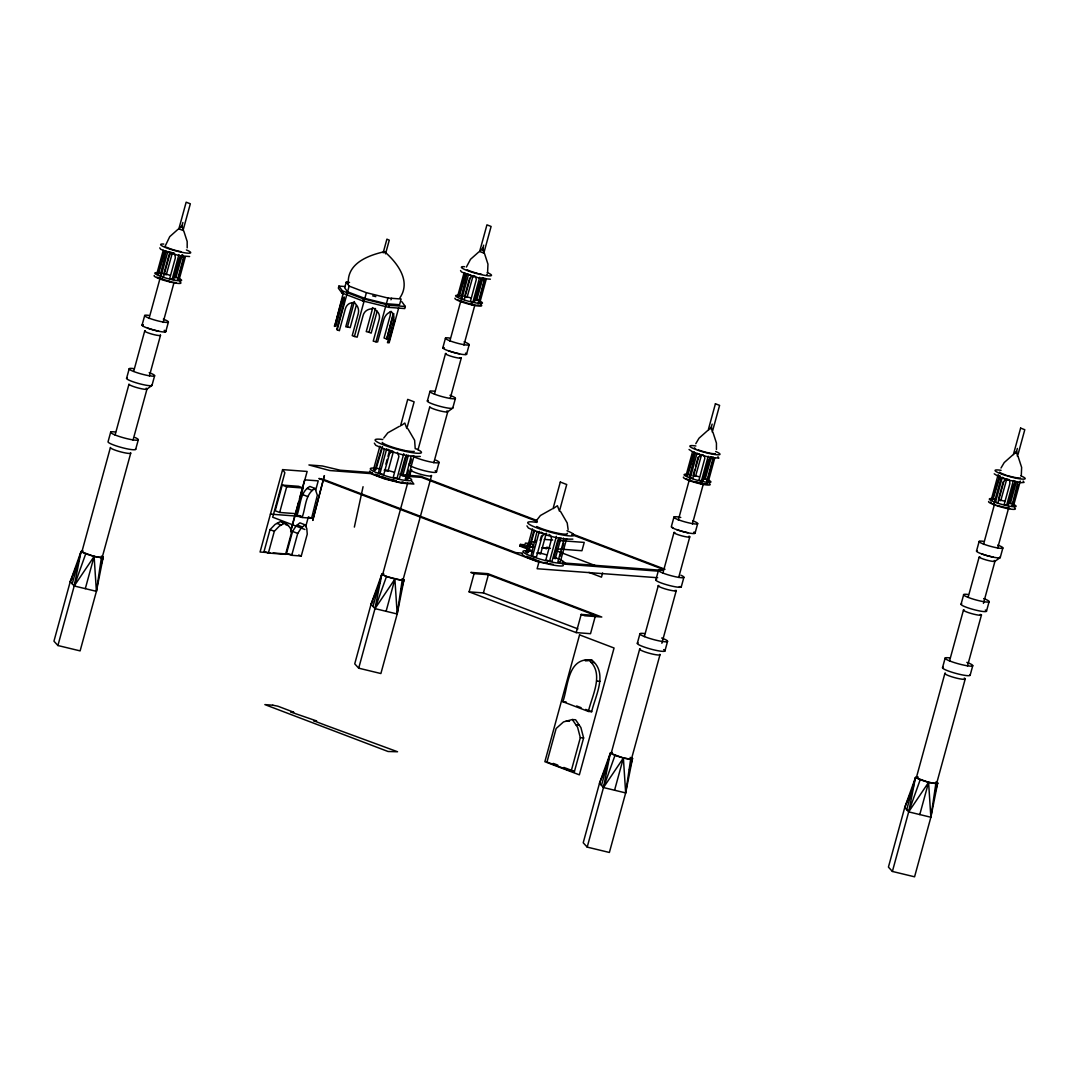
<?xml version="1.0" encoding="UTF-8"?>
<svg xmlns="http://www.w3.org/2000/svg" width="1079" height="1079" viewBox="0 0 1079 1079"><rect width="100%" height="100%" fill="white"/><g stroke="black" fill="none" stroke-linecap="round" stroke-linejoin="round"><path stroke-width="1.5" d="M588.392 711.439C591.966 695.591 605.009 672.945 588.419 659.768C567.23 659.701 568.04 687.741 562.833 701.714L588.392 711.439L591.683 711.695C595.257 695.834 608.286 673.188 591.71 660.011L588.419 659.768M485.024 278.193L478.914 301.972L479.845 302.565L486.184 279.38M713.502 457.118L713.084 460.086M348.315 283.71C346.939 263.168 368.492 255.251 384.812 251.609L385.54 253.821L389.276 240.172L386.902 239.147L383.166 252.81L384.812 251.609M78.457 561.633L70.243 581.635L74.208 585.978L96.409 591.332L101.386 557.708L103.22 556.966L96.409 591.332L80.116 650.893L57.915 645.525L53.95 641.196L70.243 581.635L81.033 551.598L82.881 550.856M377.34 588.891L371.028 604.294L374.993 608.623L397.18 613.991L402.157 580.367L404.005 579.612L397.18 613.991L380.887 673.539L358.7 668.184L354.735 663.841L371.028 604.294L381.818 574.257L383.665 573.502M607.086 764.741L599.506 783.219L603.485 787.549L625.672 792.917L630.649 759.292L632.496 758.537L625.672 792.917L609.379 852.464L587.192 847.109L583.213 842.766L599.506 783.219L610.296 753.182L612.144 752.427M910.393 793.699L904.715 807.551L908.68 811.88L930.867 817.248L935.844 783.624L937.691 782.882L930.867 817.248L914.574 876.809L892.387 871.441L888.422 867.098L904.715 807.551L915.505 777.514L917.352 776.772M415.226 448.756L414.619 440.286L407.929 428.795M487.6 272.367L487.951 264.139L484.484 253.444M1021.287 475.637L1021.638 467.409L1018.171 456.714M101.386 557.708L94.116 556.454L81.033 551.598L74.208 585.978L57.915 645.525M402.157 580.367L386.471 576.577L381.818 574.257L374.993 608.623L358.7 668.184M630.649 759.292L623.379 758.038L610.296 753.182L603.485 787.549L587.192 847.109M935.844 783.624L928.587 782.369L915.505 777.514L908.68 811.88L892.387 871.441M354.357 527.091L363.057 486.723M184.064 257.476L178.129 279.313L179.06 279.906L185.399 256.735M165.127 246.228L169.754 236.638L178.089 229.234M110.692 432.126L108.075 441.675A14.337 1.969 15.3 0 0 122.507 447.758A14.337 1.969 15.3 0 0 135.482 448.837M126.607 378.257L129.224 368.694M142.091 325.035L144.707 315.473M164.615 250.746L157.831 274.093L156.9 273.5L163.239 250.315M72.226 583.806L81.033 551.598M81.977 551.436L110.422 447.475A10.547 1.457 15.3 0 0 121.023 451.953A10.547 1.457 15.3 0 0 130.586 452.748M115.062 435.066L129.021 384.07A9.333 1.281 15.3 0 0 139.582 388.332A9.333 1.281 15.3 0 0 146.151 388.211M133.661 371.419L144.734 330.916M149.05 318.494L160.312 277.357M172.532 252.958L170.172 254.226L169.228 256.06L163.536 276.871L161.068 276.157L167.838 251.434M169.295 253.97L163.806 274.053L166.274 274.767L172.343 252.985M181.555 227.372L182.877 222.53M183.039 230.447L190.336 203.796L186.154 202.191L178.871 228.856L183.025 230.447L182.135 225.43L178.925 228.869M85.308 588.648L94.116 556.454L96.409 591.332M174.758 254.024L175.378 257.827L169.686 278.638L172.154 279.353L178.912 254.631M180.8 255.629L174.892 277.263L175.823 277.842L182.203 255.183M163.118 322.446L173.935 282.887M149.428 375.843L160.501 335.34M133.027 440.097L146.973 389.114L151.991 385.378L154.607 375.816M102.276 557.128L130.721 453.18M101.021 565.018L103.22 556.966L102.087 560.122M165.761 331.671L168.378 322.122M135.657 449.417L138.274 439.868M290.642 531.745L307.137 471.456L282.604 469.621L260.066 552.016L269.885 552.745M270.02 529.641L264.072 551.409L268.374 553.041L285.571 554.336L291.532 532.567C291.29 526.781 286.002 522.749 280.823 521.373L275.118 524.394L270.02 529.641L274.322 531.273L279.421 526.026L285.126 523.005M282.226 485.091L275.199 510.758L279.663 512.458L296.091 513.685L303.118 488.018L298.654 486.319L282.226 485.091L286.69 486.791L303.118 488.018M345.307 286.569L338.914 286.097L338.347 288.174L341.854 292.948L362.746 300.906L388.804 307.367L404.76 308.567L405.326 306.49L401.833 301.702M268.374 553.041L274.322 531.273M279.663 512.458L286.69 486.791M341.854 292.948L342.421 290.871L338.914 286.097M398.69 307.893L389.141 342.798L387.469 342.677L393.457 320.787A8.389 4.788 -69.2 0 0 392.904 313.665L391.07 311.345L387.981 313.301A8.389 4.788 -69.2 0 0 383.625 320.058L377.637 341.949L375.964 341.814L373.226 341.139L379.215 319.249A8.389 8.187 -36.2 0 0 377.097 311.305L373.739 308.189L369.072 309.322A8.389 8.187 -36.2 0 0 363.164 315.257L357.162 337.161L354.425 336.473L352.226 335.636L358.215 313.746A8.389 6.784 -85.7 0 0 356.893 305.573L354.33 302.241L350.459 303.132A8.389 6.784 -85.7 0 0 345.347 308.85L339.359 330.74L336.783 329.392L342.771 307.502A8.389 1.416 -76.1 0 0 344.134 299.827L344.188 296.968L343.055 298.357A8.389 1.416 -76.1 0 0 340.613 304.561L334.625 326.451L343.378 292.625M346.238 282.158L344.687 287.864L347.573 291.816L364.85 298.384L386.376 303.738L399.567 304.723L401.118 299.018L387.941 298.033L366.401 292.692L349.137 286.11L346.238 282.158L349.542 282.415M337.161 329.904L349.137 286.11M290.858 530.234L298.6 501.951M299.463 498.795L304.642 479.845L318.224 480.856L315.634 490.338M352.159 302.835A8.389 4.788 -69.2 0 1 351.754 304.912L345.766 326.802L347.451 326.937L354.398 301.54M292.557 531.407L286.569 553.284L291.735 555.307L301.257 556.022L307.245 534.145L306.773 528.44L305.06 524.853L299.895 522.829L296.051 526.012L292.557 531.407L297.723 533.431L301.216 528.036L305.06 524.853M296.914 515.465C300.69 505.862 299.692 492.267 309.848 486.427L315.014 488.45L317.347 495.234L311.602 518.203L302.08 517.488L296.914 515.465L300.097 515.695M356.178 305.721L350.189 327.611L347.451 326.937M291.735 555.307L297.723 533.431M302.08 517.488C305.856 507.885 304.858 494.29 315.014 488.45M362.746 300.906L363.313 298.829L342.421 290.871M354.425 336.473L366.401 292.692M305.748 526.485L308.351 516.962M377.164 311.224L371.176 333.114L368.978 332.278L375.492 308.473M375.964 341.814L387.941 298.033M388.804 307.367L389.371 305.29L405.326 306.49M393.848 313.652A8.389 1.416 -76.1 0 0 392.608 317.469L386.619 339.359L393.201 313.463M388.777 342.299L392.621 328.232M393.484 325.103L394.766 320.409M381.953 447.057L374.979 470.282L373.55 469.378L379.889 446.193M392.756 451.049L389.465 453.746L383.773 474.544L379.97 473.452L386.741 448.729M385.877 464.037L387.145 459.411M387.981 456.309L389.249 451.683M393.242 452.114L387.981 471.321L384.178 470.228M397.477 452.425L398.92 456.471L393.228 477.282L397.032 478.375L403.789 453.652M408.361 455.244L402.669 476.055L401.24 475.151L406.729 455.068L405.097 457.766L399.405 478.563L397.032 478.375M406.662 476.716L408.415 470.323M410.168 463.916L411.477 459.114M427.392 400.902L429.995 391.353M442.862 347.681L445.479 338.132M465.386 273.392L458.602 296.738L457.671 296.145L464.01 272.974M373.01 606.452L381.818 574.257M411.126 456.255L405.286 479.036L407.66 479.224L413.999 456.053M382.762 574.082L407.646 483.122M408.981 478.253L411.207 470.134M418.032 449.741L429.793 406.729A9.333 1.281 15.3 0 0 440.367 410.978A9.333 1.281 15.3 0 0 446.935 410.87M434.432 394.078L445.519 353.575M449.835 341.153L461.084 300.016M473.317 275.604L470.957 276.885L470.012 278.706L464.321 299.517L461.852 298.802L468.61 274.079M469.662 278.166L464.577 296.698L467.059 297.413L473.128 275.631M479.642 251.501L486.939 224.85L491.107 226.455L483.824 253.106L479.642 251.501L482.906 248.089L483.81 253.093M482.326 250.018L483.662 245.176M386.093 611.307L394.901 579.099L397.18 613.991M474.153 275.698L475.542 276.669L476.325 279.448L470.457 301.297L472.939 302.012L479.696 277.276M481.585 278.274L475.664 299.908L476.594 300.501L482.974 277.842M463.889 345.091L474.72 305.532M450.199 398.488L461.286 357.999M433.798 462.756L447.758 411.76L452.775 408.024L455.392 398.475M403.06 579.787L431.492 475.826M400.916 590.887L404.005 579.612L401.739 585.937M466.546 354.33L469.163 344.767M436.429 472.062L439.045 462.513M469.109 591.858L474.086 573.637L488.396 574.702L595.5 615.475L590.523 633.697L576.213 632.618L469.109 591.858L483.405 592.924L577.912 628.895M483.405 592.924L488.396 574.702M532.446 550.883L519.903 546.095L520.348 544.436L524.947 544.774L525.406 543.115L530.005 543.452M534.051 530.355L527.591 552.961L526.161 552.057L532.5 528.872M535.737 540.485L535.278 542.144L530.463 541.793L533.309 545.691L532.864 547.35L526.835 545.057L526.377 546.729L520.348 544.436M546.608 533.673L544.207 534.065L542.076 536.425L536.384 557.236L532.581 556.13L539.338 531.407M540.161 540.539L541.429 535.899M546.284 533.188L540.592 553.999L536.789 552.907M550.897 536.007L551.517 539.149L545.826 559.961L549.629 561.067L556.4 536.344M560.959 537.935L555.267 558.747L553.837 557.83L559.34 537.747L557.695 540.444L552.003 561.255L549.629 561.067M560.149 556.198L561.458 551.396M562.334 548.199L563.643 543.398M566.61 538.731L560.257 561.916L557.897 561.727L563.589 540.916L563.481 538.097M576.213 632.618L581.203 614.41L595.5 615.475M602.621 572.989L601.475 577.157L588.932 572.383M571.155 771.215L580.327 737.699L577.602 727.286L572.315 719.531L563.508 721.918L556.144 728.5L546.972 762.017L571.155 771.215L574.446 771.458L583.618 737.955L580.893 727.543L575.606 719.787L572.315 719.531M637.338 643.259L639.955 633.71M655.87 579.828L658.487 570.278M673.97 517.057L671.354 526.606A12.314 1.686 15.3 0 0 685.286 532.217A12.314 1.686 15.3 0 0 693.945 532.068M694.283 451.858L687.094 475.664L686.163 475.084L692.502 451.899M601.489 785.377L610.296 753.182M611.253 753.021L639.685 649.059M644.338 636.637L658.284 585.654M662.924 573.003L673.997 532.5M678.313 520.078L689.575 478.941M686.136 478.739L689.616 480.357L697.101 453.005M694.755 469.446L693.069 475.637L695.537 476.352L701.606 454.556M695.604 466.357L698.14 457.091M710.818 428.943L712.14 424.101M614.571 790.233L623.379 758.038L625.672 792.917M690.641 480.694L700.703 483.554L708.188 456.215M710.076 457.199L704.155 478.833L705.086 479.427L711.466 456.768M692.381 524.016L703.198 484.471M678.691 577.427L689.764 536.924M661.859 643.273L676.236 590.685M631.539 758.712L659.984 654.751M707.837 479.292L712.653 461.691M629.408 769.813L632.496 758.537L630.163 757.391M712.45 457.105L712.477 460.558L706.785 481.369L708.323 481.49L714.676 458.305M695.038 533.255L697.641 523.693M681.254 586.949L683.87 577.4M664.92 651.001L667.537 641.439M942.547 667.591L945.164 658.042M961.079 604.173L963.682 594.61M976.549 550.937L979.166 541.388M999.491 476.19L992.289 500.009L991.358 499.415L998.129 474.693L999.842 477.39L1007.017 479.764L1021.004 482.677L1024.065 482.434L1023.135 481.045M906.697 809.722L915.505 777.514M916.449 777.352L944.894 673.39M949.533 660.968L963.48 609.986M968.119 597.334L979.206 556.831A8.2 1.133 15.3 0 0 988.485 560.567A8.2 1.133 15.3 0 0 994.245 560.473M993.894 504.095L1000.3 480.668L1000.476 476.365M983.522 544.409L994.339 504.851M1007.004 478.874L1005.358 479.481L1003.699 481.962L998.008 502.774L995.539 502.059L1002.297 477.336L1007.017 479.764M998.695 498.417L1003.349 481.423M1016.013 453.288L1017.349 448.432M919.78 814.564L928.587 782.369L930.867 817.248M1008.595 479.332L1009.701 480.735L1009.836 483.743L1004.144 504.554L1006.626 505.269L1013.383 480.546L1014.759 481.693M1015.272 481.531L1009.351 503.165L1010.281 503.758L1016.297 481.962M997.576 548.361L1008.838 507.224M983.441 603.377L994.973 561.255L1000.233 557.587L1002.85 548.038M967.485 666.013L981.445 615.03M1013.033 503.623L1018.293 484.417M936.747 783.044L965.192 679.082M935.048 792.539L937.691 782.882L935.992 787.616M1017.875 482.084L1011.994 505.7L1013.532 505.822L1020.289 481.099M986.462 611.294L989.079 601.731M970.115 675.333L972.732 665.77M547.269 562.86L538.893 562.226L537.113 568.727L657.677 577.737M466.384 267.066L470.538 259.284L478.874 251.879M85.686 553.918L74.208 585.978L94.116 556.454M386.471 576.577L374.993 608.623L394.901 579.099M614.949 755.502L603.485 787.549L623.379 758.038M920.158 779.834L908.68 811.88L928.587 782.369M630.783 763.285L632.496 758.537M534.591 530.436L528.521 552.246L526.161 552.057M1006.815 478.887L1000.746 500.683L998.264 499.968M378.608 585.816L380.496 581.203M911.661 790.624L913.562 785.998M390.949 299.787L391.61 298.276M164.912 250.894L158.438 273.621L156.9 273.5M465.696 273.54L459.209 296.28L457.671 296.145M694.175 452.465L687.701 475.205L686.163 475.084M399.891 297.844C411.126 281.511 397.949 263.815 385.823 252.769M695.793 443.685L699.017 438.209L707.352 430.818M1001.002 468.016L1004.225 462.554L1012.561 455.149M382.546 446.841L375.924 469.567L373.55 469.378M999.909 476.014L992.896 499.537L991.358 499.415M70.243 581.635L72.05 578.951M371.028 604.294L372.835 601.61M383.746 438.02L387.82 432.827L399.297 426.38M536.344 520.698L540.431 515.506L551.895 509.072M710.535 456.957L708.647 460.247L702.955 481.059L698.949 480.222L704.816 458.373L704.493 456.404L702.631 454.637M1015.73 481.288L1013.855 484.579L1008.164 505.39L1006.626 505.269M401.59 425.301L404.827 423.049L406.823 428.484L414.134 401.833L407.714 399.378L400.511 426.057M181.838 255.022L179.384 258.663L173.692 279.474L172.154 279.353M482.61 277.667L480.168 281.322L474.477 302.133L472.939 302.012M700.959 454.704L698.504 457.631L692.799 478.442L690.331 477.727L689.4 477.134L695.442 452.587M585.344 660.874L591.71 660.011M189.594 256.532L180.301 255.777L172.559 253.848L160.69 249.289L159.759 247.9M490.379 279.178L481.072 278.436L473.33 276.494L461.475 271.948L460.544 270.559M420.257 456.444C404.922 456.957 389.667 451.521 375.789 445.317L374.346 443.172M572.868 539.122C557.519 539.635 542.265 534.199 528.4 528.009L526.957 525.864M334.261 325.952L335.947 326.074L341.935 304.184A8.389 4.788 -69.2 0 1 344.916 298.627M372.309 472.615L340.222 470.215L322.297 465.966L308.918 464.955L329.729 470.525L370.583 473.587L384.717 478.955L401.496 483.122L413.837 484.053L411.612 481.005M402.184 474.854L420.608 476.23L536.546 520.361M403.802 476.068L421.457 477.39L537.329 521.494M270.424 514.13L302.309 516.517M294.715 516.167L302.255 516.733M544.329 539.419L552.637 540.039M559.286 540.539L584.225 542.413L581.945 550.735L557.007 548.874M519.903 546.095L527.739 546.689M530.881 546.918L534.024 547.161M542.049 547.754L550.357 548.375M522.128 553.095L515.856 552.623L325.17 480.047L318.885 478.483L538.893 562.226M563.751 562.995L661.535 570.305M562.348 563.98L659.458 571.236M273.149 552.987L282.968 553.729M284.357 554.026L291.896 554.593M585.169 660.2L588.446 660.456M590.847 662.358L594.124 662.614M596.714 681.051L599.991 681.294M562.833 701.714L566.111 701.957M566.192 721.042L569.483 721.298M575.862 724.724L579.14 724.98M580.327 737.699L583.618 737.955M479.845 302.565L478.307 302.43L483.999 281.619L483.608 277.748M179.06 279.906L177.522 279.785L183.214 258.973L182.823 255.103M477.579 305.06L479.13 305.182M698.234 482.839L702.24 483.675M706.071 483.985L707.608 484.107L700.703 483.554M997.279 505.498L1007.449 508.02M473.465 304.831L476.851 305.357M172.68 282.172L176.066 282.711M1005.898 507.885L1009.647 508.479M402.076 481.908L403.438 482.124M548.914 563.683L553.244 564.371M372.619 295.862L375.856 296.644M363.313 298.829L389.371 305.29M368.978 332.278L366.24 331.604L372.228 309.7A8.389 8.187 -36.2 0 0 372.525 307.569M689.022 449.484L694.647 453.045L709.564 457.361L718.857 458.103L717.926 456.714M544.49 562.577L547.444 563.319M463.606 302.133L457.658 299.814M469.743 303.914L472.211 304.629L460.207 300.839M169.416 251.879L174.164 253.255M162.821 279.488L156.873 277.155M168.971 281.268L171.44 281.983L159.422 278.18M380.523 476.446L383.058 477.174M392.513 479.899L396.317 481.005L380.82 476.594M526.512 556.265L535.67 559.853M545.111 562.591L547.646 563.319M995.836 505.026L992.505 503.61M531.866 558.76L540.066 561.471M386.255 338.846L384.057 338.01L390.045 316.12A8.389 6.784 -85.7 0 0 390.274 311.791M572.585 534.078L665.028 569.267M571.789 534.604L663.464 569.496M549.926 548.334L546.851 547.161L546.392 548.82L542.602 547.39M556.076 550.668L596.067 565.895M562.253 562.226L566.961 564.02M474.086 573.637L470.822 572.396L487.843 573.664L601.799 617.04L584.764 615.758L581.203 614.41M304.925 529.492L272.704 517.219L284.869 472.71L282.604 469.621M285.315 524.448L288.187 525.54M277.006 523.396L281.309 525.028M576.645 705.976L581.149 707.689M585.668 709.402L591.683 711.695M553.284 763.406L557.816 765.132M563.858 767.439L574.446 771.458M307.218 488.45L312.384 490.473M302.619 494.587L307.785 496.61M309.026 517.192L311.602 518.203M297.238 524.947L302.403 526.97M298.667 555.011L301.257 556.022M999.842 477.39L994.231 473.816M375.249 474.207L379.255 476.068L377.825 475.165M173.368 253.052L174.124 253.417M388.197 449.444L394.037 452.317M540.808 532.122L546.635 535.009M469.797 274.686L473.33 276.494M698.275 453.612L701.822 455.419M169.012 252.027L172.559 253.848M1012.601 505.228L1013.532 505.822M994.609 501.479L995.539 502.059M461.852 298.802L460.922 298.209L466.951 273.661M707.392 480.897L708.323 481.49M688.685 479.764L689.616 480.357M161.068 276.157L160.137 275.563L166.179 251.016M532.581 556.13L531.151 555.226L537.072 531.327M406.23 478.321L407.66 479.224M379.97 473.452L378.54 472.548L384.475 448.648M549.049 534.388L550.088 535.103M280.823 521.373L282.86 523.059M990.643 502.032L991.345 503.07M560.54 511.473L567.217 522.978L568.12 529.56M712.976 432.382L716.443 443.064L716.443 449.444M183.713 230.798L187.18 241.494L187.18 247.86M567.311 533.242A16.967 2.333 15.3 0 1 556.13 532.837A16.967 2.333 15.3 0 1 536.735 526.512M566.988 530.747A24.021 3.304 15.3 0 1 566.704 535.629A24.021 3.304 15.3 0 1 533.12 526.323A24.021 3.304 15.3 0 1 536.978 522.425M553.837 557.142A21.405 2.94 15.3 0 1 561.04 563.359A21.405 2.94 15.3 0 1 531.677 556.332A21.405 2.94 15.3 0 1 527.348 550.803M528.494 550.924A21.405 2.94 15.3 0 1 532.729 551.544M538.812 552.799A21.405 2.94 15.3 0 1 546.527 554.808M563.346 565.585A21.405 2.94 15.3 0 1 539.986 561.903A21.405 2.94 15.3 0 1 522.438 553.756M414.269 451.373A16.967 2.333 15.3 0 1 406.392 450.739M404.976 450.469A16.967 2.333 15.3 0 1 382.195 442.43M416.062 448.783A24.021 3.304 15.3 0 1 413.392 452.856A24.021 3.304 15.3 0 1 380.874 443.806A24.021 3.304 15.3 0 1 382.775 439.517M399.837 473.978A21.405 2.94 15.3 0 1 408.981 480.681A21.405 2.94 15.3 0 1 379.498 473.816A21.405 2.94 15.3 0 1 374.75 468.124M375.897 468.232A21.405 2.94 15.3 0 1 380.118 468.852M384.717 469.77A21.405 2.94 15.3 0 1 393.916 472.13M410.748 482.906A21.405 2.94 15.3 0 1 387.374 479.224A21.405 2.94 15.3 0 1 369.841 471.078M465.467 353.143A12.314 1.686 15.3 0 1 455.257 352.9A12.314 1.686 15.3 0 1 443.536 347.411M464.105 341.827A12.314 1.686 15.3 0 1 466.438 345.01A12.314 1.686 15.3 0 1 448.945 340.438A12.314 1.686 15.3 0 1 449.66 338.051M452.627 407.498A13.204 1.807 15.3 0 1 439.005 406.055A13.204 1.807 15.3 0 1 428.093 400.619M449.97 395.319A13.204 1.807 15.3 0 1 452.479 398.731A13.204 1.807 15.3 0 1 433.704 393.835A13.204 1.807 15.3 0 1 434.486 391.272M461.192 357.662A8.2 1.133 15.3 0 1 452.735 356.758A8.2 1.133 15.3 0 1 445.951 353.386M431.357 475.394A10.547 1.457 15.3 0 1 420.473 474.247A10.547 1.457 15.3 0 1 411.76 469.904M402.13 578.762A10.547 1.457 15.3 0 1 393.376 578.56A10.547 1.457 15.3 0 1 383.328 573.853M435.835 460.167A14.337 1.969 15.3 0 1 432.719 462.365A14.337 1.969 15.3 0 1 412.731 456.161M435.174 470.687A14.337 1.969 15.3 0 1 428.525 471.631A14.337 1.969 15.3 0 1 410.114 465.71M409.022 464.914A14.337 1.969 15.3 0 1 409.629 464.024M472.669 303.995A7.31 0.998 15.3 0 1 471.118 303.725M460.436 357.756A7.31 0.998 15.3 0 1 460.032 357.918M465.845 353.696A11.721 1.605 15.3 0 1 465.346 354.425M459.519 353.804A11.721 1.605 15.3 0 1 456.7 353.184L453.746 352.415A11.721 1.605 15.3 0 1 448.244 350.635M443.563 348.315A11.721 1.605 15.3 0 1 444.062 347.586M477.781 273.432A11.033 1.511 15.3 0 1 467.167 269.79M487.182 272.582A15.619 2.145 15.3 0 1 487.465 275.738A15.619 2.145 15.3 0 1 466.641 270.33A15.619 2.145 15.3 0 1 464.59 266.715M477.309 300.056A13.919 1.915 15.3 0 1 478.402 303.334A13.919 1.915 15.3 0 1 458.265 297.696A13.919 1.915 15.3 0 1 462.459 295.902M464.01 296.212A13.919 1.915 15.3 0 1 470.916 297.939M480.762 304.615A13.919 1.915 15.3 0 1 469.918 304.413A13.919 1.915 15.3 0 1 455.001 298.182M481.679 274.295A11.033 1.511 15.3 0 1 479.13 273.756M487.101 274.174A11.033 1.511 15.3 0 1 486.804 274.7M1000.085 557.088A12.314 1.686 15.3 0 1 987.393 555.739A11.721 1.605 15.3 0 1 981.93 553.905M977.223 550.668A12.314 1.686 15.3 0 0 987.393 555.739L990.387 556.44A11.721 1.605 15.3 0 0 993.206 557.061M997.792 545.097A12.314 1.686 15.3 0 1 1000.125 548.28A12.314 1.686 15.3 0 1 982.632 543.708A12.314 1.686 15.3 0 1 983.347 541.321M985.302 610.026A13.204 1.807 15.3 0 1 974.35 609.756A13.204 1.807 15.3 0 1 961.78 603.876M983.657 598.575A13.204 1.807 15.3 0 1 986.166 602.001A13.204 1.807 15.3 0 1 967.391 597.092A13.204 1.807 15.3 0 1 968.173 594.529M980.245 614.383A8.2 1.133 15.3 0 1 980.339 614.72M964.262 678.071A10.547 1.457 15.3 0 1 955.508 677.868A10.547 1.457 15.3 0 1 945.46 673.161M935.817 782.032A10.547 1.457 15.3 0 1 930.921 782.72A10.547 1.457 15.3 0 1 917.379 778.364M916.57 777.77A10.547 1.457 15.3 0 1 918.242 777.096M966.851 662.358A14.337 1.969 15.3 0 1 969.562 666.067A14.337 1.969 15.3 0 1 949.183 660.739A14.337 1.969 15.3 0 1 950.019 657.961M969.954 674.753A14.337 1.969 15.3 0 1 955.158 673.188A14.337 1.969 15.3 0 1 943.316 667.281M980.137 557.371A7.31 0.998 15.3 0 1 980.056 557.074M999.667 557.425A11.721 1.605 15.3 0 1 999.033 557.681M981.337 614.652A9.333 1.281 15.3 0 1 971.693 613.627A9.333 1.281 15.3 0 1 963.992 609.783M1020.491 477.957A11.033 1.511 15.3 0 1 1007.435 475.569M1006.1 475.138A11.033 1.511 15.3 0 1 999.653 472.143M1020.869 475.852A15.619 2.145 15.3 0 1 1020.208 478.887A15.619 2.145 15.3 0 1 998.493 472.818A15.619 2.145 15.3 0 1 1001.083 470.323M1007.975 502.248A13.919 1.915 15.3 0 1 1013.95 506.752A13.919 1.915 15.3 0 1 993.53 501.641A13.919 1.915 15.3 0 1 994.649 498.916M1000.381 500.09A13.919 1.915 15.3 0 1 1004.603 501.209M1014.449 507.885A13.919 1.915 15.3 0 1 1003.605 507.683A13.919 1.915 15.3 0 1 988.688 501.438M692.597 520.752A12.314 1.686 15.3 0 1 694.229 523.868A12.314 1.686 15.3 0 1 676.088 518.783A12.314 1.686 15.3 0 1 680.755 517.434M681.105 586.423A13.204 1.807 15.3 0 1 667.483 584.98A13.204 1.807 15.3 0 1 656.585 579.544M680.916 575.242A13.204 1.807 15.3 0 1 679.392 577.481A13.204 1.807 15.3 0 1 661.44 572.436A13.204 1.807 15.3 0 1 662.965 570.198M689.049 536.128A8.2 1.133 15.3 0 1 682.252 535.966A8.2 1.133 15.3 0 1 674.442 532.311M675.144 590.388A8.2 1.133 15.3 0 1 674.699 590.564M659.849 654.333A10.547 1.457 15.3 0 1 648.965 653.173A10.547 1.457 15.3 0 1 640.238 648.83M630.622 757.701A10.547 1.457 15.3 0 1 625.726 758.389A10.547 1.457 15.3 0 1 612.171 754.032M611.375 753.439A10.547 1.457 15.3 0 1 611.82 752.791M661.656 638.013A14.337 1.969 15.3 0 1 664.367 641.722A14.337 1.969 15.3 0 1 643.988 636.408A14.337 1.969 15.3 0 1 644.824 633.616M663.652 649.612A14.337 1.969 15.3 0 1 651.77 649.342A14.337 1.969 15.3 0 1 638.121 642.949M702.389 483.055A7.31 0.998 15.3 0 1 701.148 482.92M697.843 482.273A7.31 0.998 15.3 0 1 696.009 481.787M674.941 533.026A7.31 0.998 15.3 0 1 674.861 532.743M679.837 586.558A11.721 1.605 15.3 0 1 679.204 586.814M694.336 532.621A11.721 1.605 15.3 0 1 693.837 533.35M687.997 532.729A11.721 1.605 15.3 0 1 685.178 532.109L682.238 531.34A11.721 1.605 15.3 0 1 676.722 529.573M672.945 527.901A11.721 1.605 15.3 0 1 672.055 527.24M676.128 590.321A9.333 1.281 15.3 0 1 666.498 589.296A9.333 1.281 15.3 0 1 658.783 585.452M698.396 449.93A11.033 1.511 15.3 0 0 706.273 452.357A11.033 1.511 15.3 0 0 715.296 453.625M695.645 448.716A11.033 1.511 15.3 0 1 694.39 447.798M715.674 451.508A15.619 2.145 15.3 0 1 715.013 454.542A15.619 2.145 15.3 0 1 693.284 448.486A15.619 2.145 15.3 0 1 695.874 445.991M705.787 478.982A13.919 1.915 15.3 0 1 706.893 482.259A13.919 1.915 15.3 0 1 686.757 476.635A13.919 1.915 15.3 0 1 690.938 474.841M693.797 475.421A13.919 1.915 15.3 0 1 699.394 476.864M709.254 483.554A13.919 1.915 15.3 0 1 698.396 483.352A13.919 1.915 15.3 0 1 683.493 477.107M164.682 330.484A12.314 1.686 15.3 0 1 154.472 330.255A12.314 1.686 15.3 0 1 142.752 324.766M163.334 319.182A12.314 1.686 15.3 0 1 165.667 322.365A12.314 1.686 15.3 0 1 148.16 317.792A12.314 1.686 15.3 0 1 148.875 315.405M151.842 384.839A13.204 1.807 15.3 0 1 138.22 383.396A13.204 1.807 15.3 0 1 127.322 377.96M149.199 372.673A13.204 1.807 15.3 0 1 151.694 376.085A13.204 1.807 15.3 0 1 132.933 371.189A13.204 1.807 15.3 0 1 133.702 368.627M160.407 335.016A8.2 1.133 15.3 0 1 151.95 334.112A8.2 1.133 15.3 0 1 145.179 330.74M101.345 556.117A10.547 1.457 15.3 0 1 92.605 555.914A10.547 1.457 15.3 0 1 82.557 551.207M135.05 437.508A14.337 1.969 15.3 0 1 133.405 439.949A14.337 1.969 15.3 0 1 113.902 434.473A14.337 1.969 15.3 0 1 115.561 432.045M164.17 330.39A11.721 1.605 15.3 0 1 164.574 331.766M158.734 331.159A11.721 1.605 15.3 0 1 155.915 330.525L152.975 329.756A11.721 1.605 15.3 0 1 147.459 327.989M142.792 325.656A11.721 1.605 15.3 0 1 143.278 324.927M174.245 250.045A11.033 1.511 15.3 0 0 176.996 250.787A11.033 1.511 15.3 0 0 180.908 251.636M172.91 249.64A11.033 1.511 15.3 0 1 166.382 247.131M186.411 249.937A15.619 2.145 15.3 0 1 186.68 253.079A15.619 2.145 15.3 0 1 165.869 247.671A15.619 2.145 15.3 0 1 163.806 244.07M176.524 277.411A13.919 1.915 15.3 0 1 177.63 280.675A13.919 1.915 15.3 0 1 157.494 275.051A13.919 1.915 15.3 0 1 161.675 273.257M163.226 273.567A13.919 1.915 15.3 0 1 170.131 275.293M179.977 281.97A13.919 1.915 15.3 0 1 169.133 281.767A13.919 1.915 15.3 0 1 154.23 275.523M324.388 475.664L312.748 520.375L324.388 475.664M560.311 482.057L553.028 508.708L557.425 505.727L559.435 511.163L566.731 484.511L560.311 482.057M579.558 634.87L544.868 761.707L579.356 774.843L614.059 648.007L579.558 634.87M715.417 403.775L708.134 430.427L711.398 427.014L712.288 432.032L719.599 405.38L715.417 403.775M1020.626 428.107L1013.329 454.758L1016.593 451.346L1017.497 456.363L1024.794 429.712L1020.626 428.107M272.839 705.207L264.868 704.6L388.049 751.497L397.558 751.753L325.035 725.075L313.611 720.718L316.606 720.947L290.777 712.032L293.771 712.248L277.856 706.192L272.839 705.207"/></g></svg>
